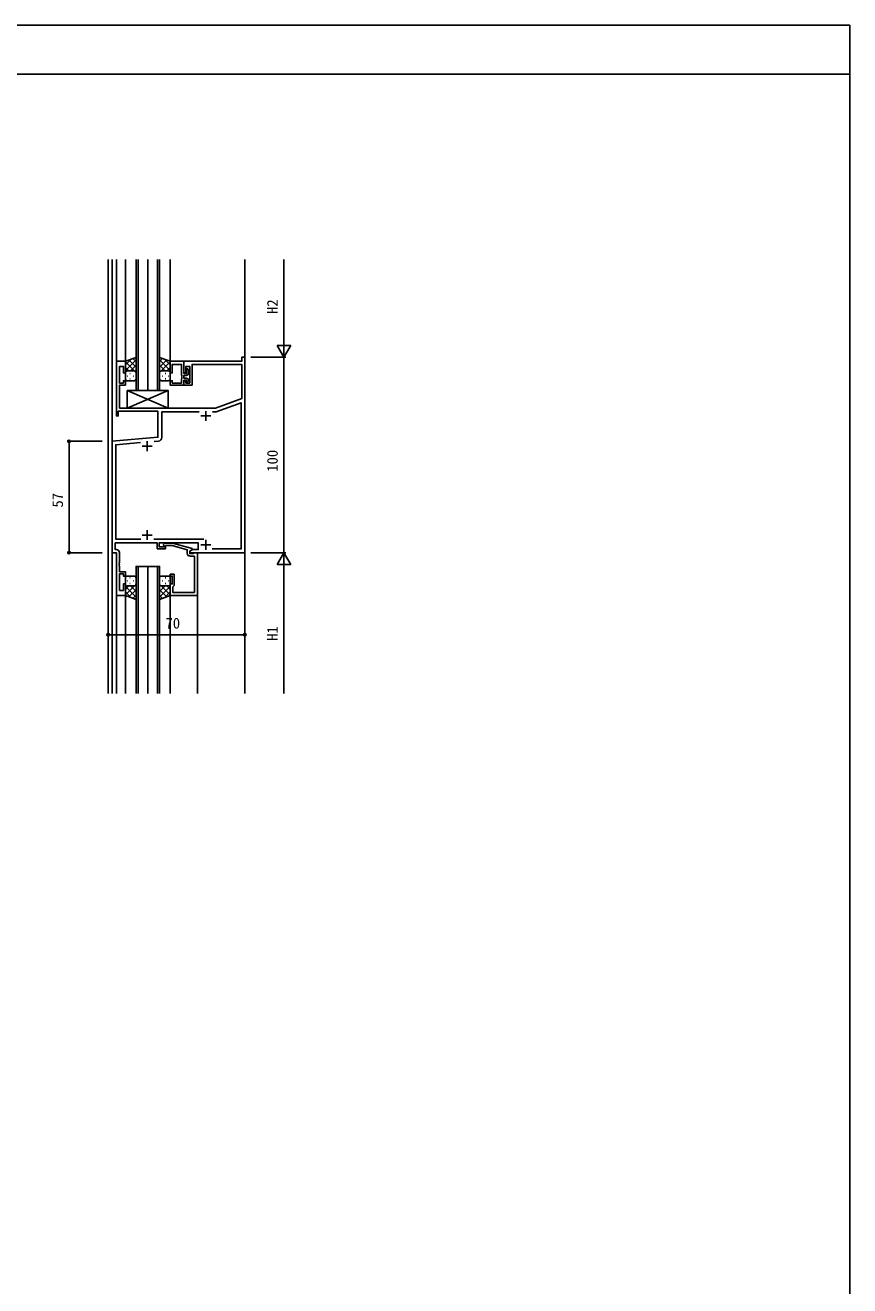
# Model space of a CAD drawing. Units: millimetres, scale not verified. Extents: x -437 to 438, y -681 to 678.
# Drawn here: x 16 to 438, y -1 to 644 of the extents above; entities that cross this region are included whole.
import ezdxf
from ezdxf.enums import TextEntityAlignment as Align

# ---------------------------------------------------------------- set-up
doc = ezdxf.new("R2010")
doc.units = ezdxf.units.MM
doc.header["$LTSCALE"] = 4
for name, color, linetype in [('0-2_YKK_11', 7, 'Continuous'), ('0-3_YKK_12', 2, 'Continuous'), ('0-4_YKK_13', 4, 'Continuous'), ('0-6_YKK_D', 6, 'Continuous'), ('0-7_YKK_ZWAK', 7, 'Continuous')]:
    doc.layers.add(name, color=color, linetype=linetype)
doc.styles.add('ＭＳ ゴシック', font='')
doc.styles.get('ＭＳ ゴシック').set_extended_font_data('MS Gothic')

msp = doc.modelspace()

# ---------------------------------------------------------------- linework, layer by layer
at = {"layer": '0-2_YKK_11'}
for p, q in [((108.41, 446.412), (108.41, 441.412)), ((105.91, 443.912), (110.91, 443.912)), ((75.91, 428.412), (80.91, 428.412)), ((78.41, 430.912), (78.41, 425.912)), ((81.984, 430.86), (84.197, 431.054)), ((75.91, 382.912), (80.91, 382.912)), ((78.41, 385.412), (78.41, 380.412)), ((107.349, 380.842), (81.761, 380.842)), ((105.91, 377.912), (110.91, 377.912)), ((108.41, 380.412), (108.41, 375.412))]:
    msp.add_line(p, q, dxfattribs=at)
for points in [[(64.24, 373.942), (64.24, 368.871), (64.12, 368.687), (64.12, 368.137), (64.24, 367.954), (64.24, 367.871), (64.12, 367.687), (64.12, 367.137), (64.24, 366.954), (64.24, 364.112), (67.21, 364.112), (67.21, 361.912), (66.21, 361.912), (66.21, 363.112), (64.24, 363.112), (64.24, 354.612), (66.21, 354.612), (66.21, 357.912), (67.21, 357.912), (67.21, 351.912), (62.61, 351.912), (62.61, 373.912), (60.41, 373.912), (60.41, 430.91), (83.91, 432.966), (83.91, 446.282), (63.61, 446.282), (63.61, 443.912), (62.61, 443.912), (62.61, 471.912), (67.21, 471.912), (67.21, 465.912), (66.21, 465.912), (66.21, 469.212), (64.24, 469.212), (64.24, 460.712), (66.21, 460.712), (66.21, 461.912), (67.21, 461.912), (67.21, 459.712)], [(128.41, 473.912), (128.41, 373.912), (100.21, 373.912), (100.21, 374.712), (101.648, 375.542), (104.51, 375.542), (104.51, 378.912), (84.51, 378.912), (84.51, 376.912), (87.71, 376.912), (87.71, 375.912), (83.51, 375.912), (83.51, 378.912), (62.04, 378.912), (62.04, 375.542), (62.64, 375.542)], [(67.21, 459.712), (64.24, 459.712), (64.24, 447.912), (113.41, 447.912), (126.78, 452.779), (126.78, 470.282), (101.41, 470.282), (101.41, 459.712), (97.21, 459.712), (97.21, 461.912), (98.21, 461.912), (98.21, 460.712), (100.21, 460.712), (100.21, 469.212), (98.21, 469.212), (98.21, 465.912), (97.21, 465.912), (97.21, 471.912), (126.78, 471.912), (126.78, 473.912), (128.41, 473.912)], [(90.21, 471.912), (97.21, 471.912), (97.21, 465.612), (98.61, 465.612), (98.61, 467.812), (98.91, 468.112), (99.61, 467.412), (99.61, 465.912)], [(99.61, 461.912), (99.61, 461.712), (98.91, 461.012), (98.61, 461.312), (98.61, 462.212), (97.21, 462.212), (97.21, 459.712), (90.21, 459.712), (90.21, 461.912), (91.21, 461.912), (91.21, 460.712), (96.01, 460.712), (96.01, 462.954), (96.13, 463.137), (96.13, 463.687), (96.01, 463.871), (96.01, 463.954), (96.13, 464.137), (96.13, 464.687), (96.01, 464.871), (96.01, 470.282), (91.21, 470.282), (91.21, 465.912), (90.21, 465.912), (90.21, 471.912)], [(98.31, 464.612), (97.21, 464.612), (97.21, 463.212), (98.31, 463.212)], [(85.84, 432.847), (85.84, 445.982), (105.06, 445.982)], [(111.761, 445.982), (113.751, 445.982), (126.48, 450.616), (126.48, 375.842), (111.65, 375.842)], [(75.06, 380.842), (62.34, 380.842), (62.34, 429.142), (74.915, 430.242)], [(98.91, 373.612), (98.91, 375.433), (91.149, 377.512), (87.859, 377.512), (87.435, 377.088), (86.586, 377.937), (87.362, 378.712), (91.307, 378.712), (101.41, 376.005), (101.41, 375.405), (100.21, 374.712), (100.21, 373.412), (102.01, 373.412), (102.21, 373.612), (102.51, 373.912), (104.21, 373.912)], [(104.21, 373.912), (104.21, 351.912), (90.21, 351.912), (90.21, 357.912), (91.21, 357.912), (91.21, 361.912), (90.21, 361.912), (90.21, 362.912), (92.21, 362.912), (92.21, 357.112), (91.71, 356.612), (91.51, 356.412), (91.51, 353.542), (102.58, 353.542), (102.58, 367.954), (102.7, 368.137), (102.7, 368.687), (102.58, 368.871), (102.58, 368.954), (102.7, 369.137), (102.7, 369.687), (102.58, 369.871), (102.58, 372.112), (100.41, 372.112)]]:
    msp.add_lwpolyline(points, dxfattribs=at)
for centre, radius, start, end in [((98.31, 465.912), 1.3, 270, 0), ((98.31, 461.912), 1.3, 0, 90), ((84.04, 432.847), 1.8, 275, 0.00001), ((62.64, 373.942), 1.6, 0.00001, 89.99999), ((100.41, 373.612), 1.5, 180, 270)]:
    msp.add_arc(centre, radius, start, end, dxfattribs=at)
at = {"layer": '0-3_YKK_12'}
for p, q in [((58.41, 523.912), (58.41, 301.912)), ((60.41, 523.912), (60.41, 430.635)), ((62.61, 523.912), (62.61, 471.612)), ((67.21, 523.912), (67.21, 471.412)), ((72.71, 456.912), (72.71, 523.912)), ((73.71, 523.912), (73.71, 456.912)), ((78.71, 456.912), (78.71, 523.912)), ((83.71, 456.912), (83.71, 523.912)), ((90.21, 523.912), (90.21, 471.412)), ((128.41, 523.912), (128.41, 473.612)), ((60.41, 374.212), (60.41, 301.912)), ((128.41, 374.212), (128.41, 301.912)), ((73.711, 366.912), (73.711, 301.912)), ((83.711, 301.912), (83.711, 366.912)), ((62.61, 352.212), (62.61, 301.912)), ((67.21, 352.412), (67.21, 301.912)), ((90.21, 352.212), (90.21, 301.912)), ((104.21, 352.212), (104.21, 301.912))]:
    msp.add_line(p, q, dxfattribs=at)
for points in [[(78.71, 523.912), (78.71, 456.912), (72.71, 456.912)], [(84.71, 523.912), (84.71, 456.912), (78.71, 456.912)], [(72.711, 301.912), (72.711, 366.912), (78.711, 366.912), (78.711, 301.912)], [(78.711, 301.912), (78.711, 366.912), (84.711, 366.912), (84.711, 301.912)]]:
    msp.add_lwpolyline(points, dxfattribs=at)
at = {"layer": '0-4_YKK_13'}
for p, q in [((67.21, 470.009), (70.171, 472.97)), ((67.21, 467.181), (72.71, 472.681)), ((71.831, 466.912), (67.21, 471.533)), ((72.71, 468.861), (69.015, 472.557)), ((72.71, 471.689), (71.099, 473.301)), ((84.71, 471.69), (86.322, 473.301)), ((90.21, 467.181), (84.71, 472.681)), ((84.71, 468.861), (88.406, 472.557)), ((85.59, 466.912), (90.21, 471.533)), ((90.21, 470.009), (87.25, 472.97)), ((69.002, 466.912), (67.21, 468.704)), ((67.21, 462.912), (67.21, 465.912)), ((68.21, 466.912), (71.81, 466.912)), ((68.61, 466.912), (71.81, 466.912)), ((69.545, 465.691), (69.745, 465.691)), ((69.771, 466.912), (72.71, 469.852)), ((72.71, 465.912), (72.71, 462.912)), ((87.65, 466.913), (84.71, 469.852)), ((84.71, 465.913), (84.71, 462.913)), ((89.21, 466.912), (85.61, 466.913)), ((88.81, 466.912), (85.61, 466.913)), ((87.875, 465.691), (87.675, 465.691)), ((88.419, 466.912), (90.21, 468.704)), ((90.21, 462.912), (90.21, 465.912)), ((68.13, 464.276), (68.33, 464.276)), ((71.711, 461.912), (68.21, 461.912)), ((69.545, 462.861), (69.745, 462.861)), ((71.16, 464.276), (71.36, 464.276)), ((85.71, 461.913), (89.21, 461.912)), ((86.26, 464.276), (86.06, 464.276)), ((87.875, 462.861), (87.675, 462.861)), ((89.29, 464.276), (89.09, 464.276)), ((68.21, 447.912), (89.21, 456.912)), ((68.21, 456.912), (89.21, 447.912)), ((71.711, 361.912), (68.21, 361.912)), ((85.71, 361.912), (89.21, 361.912)), ((67.21, 360.912), (67.21, 357.912)), ((71.831, 356.913), (67.21, 352.292)), ((69.002, 356.912), (67.21, 355.121)), ((67.21, 356.644), (72.71, 351.144)), ((68.13, 359.549), (68.33, 359.549)), ((68.21, 356.912), (71.81, 356.912)), ((68.61, 356.912), (71.81, 356.912)), ((72.71, 354.964), (69.015, 351.268)), ((69.545, 360.964), (69.745, 360.964)), ((69.545, 358.134), (69.745, 358.134)), ((69.771, 356.912), (72.71, 353.973)), ((71.16, 359.549), (71.36, 359.549)), ((72.71, 357.912), (72.71, 360.912)), ((84.71, 357.912), (84.71, 360.912)), ((87.65, 356.912), (84.71, 353.972)), ((90.21, 356.644), (84.71, 351.144)), ((84.71, 354.964), (88.406, 351.268)), ((85.59, 356.913), (90.21, 352.292)), ((89.21, 356.912), (85.61, 356.912)), ((88.81, 356.912), (85.61, 356.912)), ((86.26, 359.549), (86.06, 359.549)), ((87.875, 360.964), (87.675, 360.964)), ((87.875, 358.134), (87.675, 358.134)), ((88.419, 356.912), (90.21, 355.121)), ((89.29, 359.549), (89.09, 359.549)), ((90.21, 360.912), (90.21, 357.912)), ((67.21, 353.816), (70.171, 350.855)), ((72.71, 352.135), (71.099, 350.524)), ((84.71, 352.135), (86.322, 350.524)), ((90.21, 353.816), (87.25, 350.855))]:
    msp.add_line(p, q, dxfattribs=at)
for points in [[(72.71, 465.691), (72.71, 473.877), (67.21, 471.912), (67.21, 465.912)], [(84.71, 465.691), (84.71, 473.877), (90.21, 471.912), (90.21, 465.912)], [(72.71, 358.134), (72.71, 349.948), (67.21, 351.912), (67.21, 357.912)], [(84.71, 358.134), (84.71, 349.948), (90.21, 351.912), (90.21, 357.912)]]:
    msp.add_lwpolyline(points, dxfattribs=at)
msp.add_lwpolyline([(68.21, 447.912), (89.21, 447.912), (89.21, 456.912), (68.21, 456.912)], close=True, dxfattribs=at)
for centre, start, end in [((68.21, 465.912), 90, 180), ((68.21, 465.912), 90, 180), ((71.71, 465.912), 360, 90), ((85.71, 465.913), 89.99841, 179.99841), ((89.21, 465.912), 359.99841, 89.99841), ((89.21, 465.912), 359.99841, 89.99841), ((68.21, 462.912), 180, 270), ((71.71, 462.912), 270, 360), ((85.71, 462.913), 179.99841, 269.99841), ((89.21, 462.912), 269.99841, 359.99841), ((68.21, 360.912), 90, 180), ((71.71, 360.912), 0, 90), ((85.71, 360.912), 90.00159, 180.00159), ((89.21, 360.912), 0.00159, 90.00159), ((68.21, 357.912), 180, 270), ((68.21, 357.912), 180, 270), ((71.71, 357.912), 270, 0), ((85.71, 357.912), 180.00159, 270.00159), ((89.21, 357.912), 270.00159, 0.00159), ((89.21, 357.912), 270.00159, 0.00159)]:
    msp.add_arc(centre, 1, start, end, dxfattribs=at)
at = {"layer": '0-6_YKK_D'}
for p, q in [((148.41, 480.912), (148.41, 523.912)), ((148.41, 473.912), (148.41, 486.037)), ((148.41, 473.912), (144.91, 479.975)), ((151.91, 479.975), (144.91, 479.975)), ((148.41, 473.912), (151.91, 479.975)), ((131.41, 473.912), (149.41, 473.912)), ((131.41, 473.912), (149.41, 473.912)), ((148.41, 373.912), (148.41, 473.912)), ((55.41, 430.912), (37.41, 430.912)), ((38.41, 373.912), (38.41, 430.912)), ((55.41, 373.912), (37.41, 373.912)), ((131.41, 373.912), (149.41, 373.912)), ((131.41, 373.912), (149.41, 373.912)), ((148.41, 373.912), (144.91, 367.85)), ((144.91, 367.85), (151.91, 367.85)), ((148.41, 373.912), (151.91, 367.85)), ((148.41, 373.912), (148.41, 361.788)), ((148.41, 366.912), (148.41, 301.912)), ((58.41, 348.912), (58.41, 330.912)), ((128.41, 348.912), (128.41, 330.912)), ((58.41, 331.912), (128.41, 331.912))]:
    msp.add_line(p, q, dxfattribs=at)
for centre in [(38.41, 430.912), (38.41, 373.912), (58.41, 331.912), (128.41, 331.912)]:
    msp.add_circle(centre, 0.637, dxfattribs=at)
at = {"layer": '0-7_YKK_ZWAK'}
for p, q in [((438.2, 643.9), (-436.8, 643.9)), ((438.2, 618.9), (-436.8, 618.9))]:
    msp.add_line(p, q, dxfattribs=at)
msp.add_lwpolyline([(-436.8, -681.1), (438.2, -681.1), (438.2, 643.9)], dxfattribs=at)

# ---------------------------------------------------------------- texts
at = {"layer": '0-6_YKK_D', "style": 'ＭＳ ゴシック'}
for s, p in [('H2', (146.91, 496.084)), ('100', (146.91, 415.347)), ('57', (36.91, 397.022)), ('H1', (146.91, 328.83))]:
    msp.add_text(s, height=5.499, rotation=90, dxfattribs=at).set_placement(p, align=Align.BOTTOM_LEFT)
msp.add_text('70', height=5.499, dxfattribs=at).set_placement((87.785, 333.412), align=Align.BOTTOM_LEFT)

doc.saveas('drawing.dxf')
